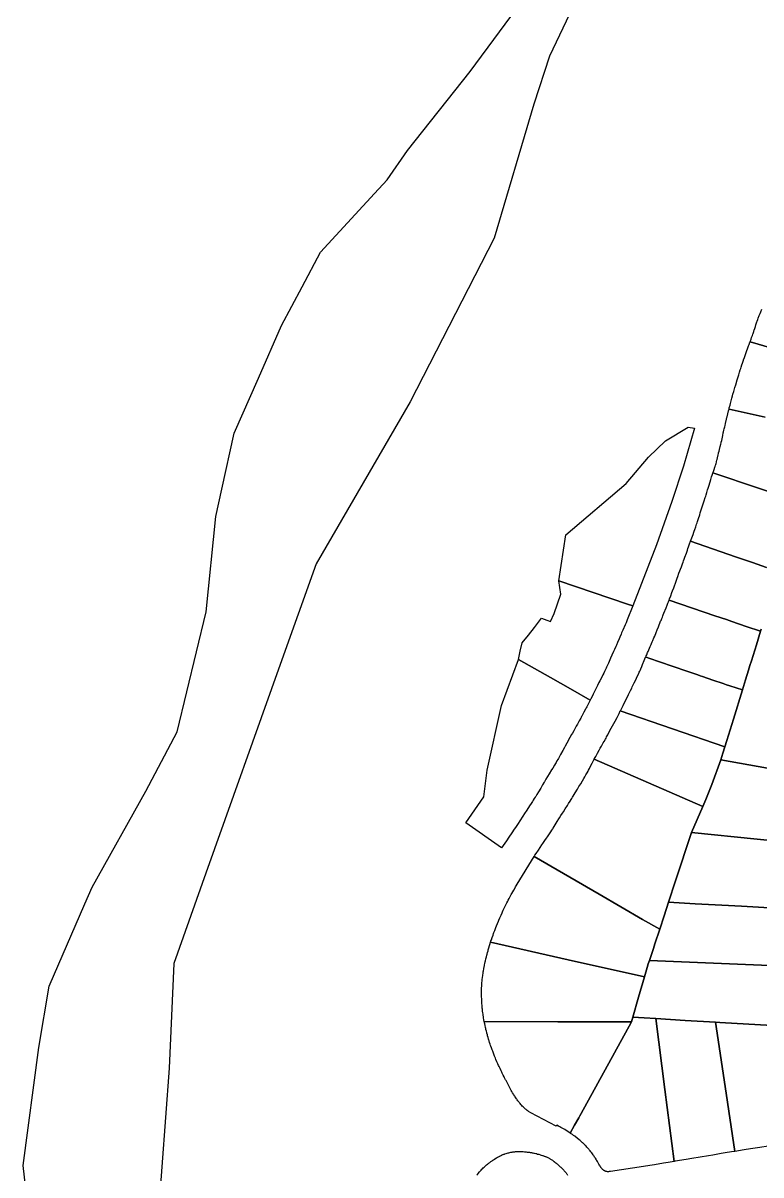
# Model space of a CAD drawing. Header units: metres. Extents: x 3 to 1005126, y 39 to 4383651.
# Drawn here: x 478115.3 to 478348, y 4364889 to 4365252.1 of the extents above; entities that cross this region are included whole.
import ezdxf

# ---------------------------------------------------------------- set-up
doc = ezdxf.new("R2010")
doc.units = ezdxf.units.M
doc.header["$MEASUREMENT"] = 0
doc.layers.add('TM_Llucmajor', color=7, linetype='Continuous')

msp = doc.modelspace()

# ---------------------------------------------------------------- linework, layer by layer
at = {"layer": 'TM_Llucmajor', "linetype": 'Continuous', "flags": 128}
for points in [[(478118.19, 4364867.09), (478115.34, 4364892.02), (478120.35, 4364929.17), (478123.6, 4364948.57), (478134.85, 4364974.48), (478137.12, 4364979.71), (478154.05, 4365009.99), (478163.88, 4365028.69), (478173.05, 4365066.51), (478176.1, 4365096.54), (478178.02, 4365105.17), (478181.95, 4365122.8), (478189.58, 4365140.2), (478196.84, 4365156.74), (478200.12, 4365162.9), (478203.33, 4365168.95), (478209.15, 4365179.89), (478220.06, 4365191.73), (478226.17, 4365198.38), (478230.18, 4365202.73), (478236.55, 4365211.9), (478256.3, 4365236.88), (478282.29, 4365272.04)], [(478292.89, 4365266.02), (478281.28, 4365241.64), (478276.32, 4365226.52), (478263.82, 4365184.33), (478237.38, 4365132.71), (478207.71, 4365081.71), (478196.41, 4365049.92), (478173.02, 4364984.15), (478162.93, 4364955.68), (478161.4, 4364922.7), (478159.1, 4364891.55), (478156.38, 4364854.89)], [(478359.99, 4365147.16), (478344.52, 4365151.61), (478344.85, 4365152.49), (478345.03, 4365152.97), (478345.2, 4365153.44), (478345.29, 4365153.68), (478345.41, 4365154.04), (478345.5, 4365154.31), (478345.68, 4365154.85), (478345.86, 4365155.39), (478345.91, 4365155.56), (478346.2, 4365156.47), (478346.38, 4365157), (478346.47, 4365157.27), (478346.61, 4365157.67), (478346.72, 4365157.99), (478346.8, 4365158.2), (478346.96, 4365158.63), (478347.12, 4365159.05), (478347.45, 4365159.9), (478347.69, 4365160.53), (478347.91, 4365161.12), (478348.21, 4365161.91)], [(478349.3, 4365127.9), (478343.6, 4365129.17), (478337.91, 4365130.43), (478338, 4365130.79), (478338.23, 4365131.72), (478338.35, 4365132.19), (478338.46, 4365132.61), (478338.68, 4365133.46), (478338.78, 4365133.83), (478338.99, 4365134.57), (478339.14, 4365135.12), (478339.38, 4365135.97), (478339.5, 4365136.38), (478339.75, 4365137.21), (478340, 4365138.04), (478340.5, 4365139.7), (478340.98, 4365141.27), (478341.22, 4365142.06), (478341.46, 4365142.84), (478341.59, 4365143.23), (478341.72, 4365143.62), (478341.97, 4365144.4), (478342.15, 4365144.91), (478342.47, 4365145.85), (478342.5, 4365145.94), (478342.77, 4365146.71), (478343.09, 4365147.62), (478343.52, 4365148.85), (478343.73, 4365149.46), (478343.95, 4365150.07), (478344.07, 4365150.38), (478344.23, 4365150.83), (478344.5, 4365151.54), (478344.52, 4365151.61), (478359.99, 4365147.16)], [(478361.54, 4365100.67), (478347.19, 4365105.51), (478332.84, 4365110.36), (478332.99, 4365110.81), (478333.29, 4365111.67), (478333.34, 4365111.81), (478333.44, 4365112.11), (478333.51, 4365112.33), (478333.65, 4365112.75), (478333.72, 4365112.98), (478333.81, 4365113.3), (478333.91, 4365113.66), (478333.97, 4365113.89), (478334.09, 4365114.36), (478334.14, 4365114.58), (478334.25, 4365115.05), (478334.46, 4365115.97), (478334.57, 4365116.45), (478334.63, 4365116.69), (478334.75, 4365117.17), (478334.87, 4365117.67), (478335.12, 4365118.64), (478335.31, 4365119.38), (478335.4, 4365119.75), (478335.47, 4365120.02), (478335.59, 4365120.55), (478335.71, 4365121.09), (478335.93, 4365122.13), (478336.11, 4365122.92), (478336.19, 4365123.31), (478336.31, 4365123.83), (478336.39, 4365124.18), (478336.55, 4365124.88), (478336.64, 4365125.25), (478336.8, 4365125.92), (478337.14, 4365127.3), (478337.25, 4365127.75), (478337.31, 4365128), (478337.77, 4365129.86), (478337.91, 4365130.43), (478343.6, 4365129.17), (478349.3, 4365127.9)], [(478349.7, 4365080.55), (478345.29, 4365082.07), (478339.95, 4365083.91), (478325.79, 4365088.78), (478326.2, 4365089.9), (478326.56, 4365090.88), (478326.82, 4365091.6), (478326.95, 4365091.96), (478327.14, 4365092.5), (478327.42, 4365093.31), (478327.69, 4365094.13), (478327.82, 4365094.54), (478327.97, 4365095), (478328.26, 4365095.92), (478328.65, 4365097.15), (478328.83, 4365097.76), (478329.13, 4365098.67), (478329.23, 4365099), (478329.44, 4365099.64), (478329.65, 4365100.28), (478330.08, 4365101.56), (478330.4, 4365102.53), (478330.56, 4365103.01), (478330.69, 4365103.39), (478330.93, 4365104.17), (478331.17, 4365104.94), (478331.33, 4365105.46), (478331.64, 4365106.49), (478332.16, 4365108.22), (478332.42, 4365109.08), (478332.61, 4365109.66), (478332.7, 4365109.95), (478332.84, 4365110.36), (478347.19, 4365105.51), (478361.54, 4365100.67)], [(478348.07, 4365061.06), (478347.97, 4365060.72), (478347.86, 4365060.39), (478347.86, 4365060.39), (478343.33, 4365061.94), (478338.8, 4365063.49), (478337.95, 4365063.78), (478337.1, 4365064.07), (478333.45, 4365065.32), (478319.04, 4365070.26), (478319.17, 4365070.6), (478319.55, 4365071.6), (478319.92, 4365072.6), (478320.11, 4365073.1), (478320.48, 4365074.12), (478321.2, 4365076.16), (478321.57, 4365077.18), (478321.75, 4365077.69), (478322.12, 4365078.68), (478322.87, 4365080.67), (478323.24, 4365081.67), (478323.43, 4365082.16), (478323.6, 4365082.64), (478323.77, 4365083.13), (478324, 4365083.77), (478324.45, 4365085.06), (478324.79, 4365086.02), (478324.96, 4365086.5), (478325.14, 4365086.99), (478325.49, 4365087.96), (478325.79, 4365088.78), (478339.95, 4365083.91), (478345.29, 4365082.07), (478349.7, 4365080.55)], [(478358.8, 4365015.63), (478347.07, 4365017.78), (478335.35, 4365019.93), (478335.97, 4365021.95), (478336.6, 4365023.98), (478337.22, 4365025.98), (478339.34, 4365032.75), (478342.11, 4365041.92), (478343.1, 4365045.05), (478344.08, 4365048.19), (478344.51, 4365049.62), (478344.94, 4365051.04), (478346.52, 4365056.09), (478347.86, 4365060.39), (478347.97, 4365060.72), (478348.07, 4365061.06)], [(478367.58, 4364992.75), (478346.73, 4364994.85), (478326.1, 4364996.94), (478327.85, 4365001.03), (478329.61, 4365005.12), (478330.61, 4365007.43), (478332.51, 4365012.13), (478335.35, 4365019.93), (478347.07, 4365017.78), (478358.8, 4365015.63)], [(478363.39, 4364954.55), (478338.1, 4364955.59), (478312.81, 4364956.63), (478314.07, 4364960.45), (478314.53, 4364961.85), (478316.04, 4364966.48), (478317.45, 4364970.74), (478318.85, 4364975), (478327.25, 4364974.53), (478335.64, 4364974.06), (478341.86, 4364973.71), (478364.81, 4364972.42)], [(478362.49, 4364935.52), (478335.02, 4364937.12), (478333.67, 4364937.2), (478324.13, 4364937.76), (478314.78, 4364938.31), (478314.78, 4364938.31), (478311.16, 4364938.52), (478307.54, 4364938.73), (478309.38, 4364945.1), (478311.23, 4364951.46), (478311.66, 4364952.95), (478312.09, 4364954.43), (478312.45, 4364955.53), (478312.81, 4364956.63), (478338.1, 4364955.59), (478363.39, 4364954.55)], [(478350.29, 4364898.14), (478347.64, 4364897.72), (478344.66, 4364897.25), (478342.68, 4364896.93), (478339.76, 4364896.47), (478336.71, 4364916.94), (478333.67, 4364937.2), (478333.67, 4364937.2), (478335.02, 4364937.12), (478362.49, 4364935.52)], [(478258.41, 4364888.94), (478258.51, 4364889.1), (478258.58, 4364889.19), (478258.66, 4364889.29), (478258.77, 4364889.44), (478258.84, 4364889.53), (478259.24, 4364890.01), (478259.35, 4364890.14), (478259.44, 4364890.23), (478259.63, 4364890.45), (478259.74, 4364890.56), (478259.99, 4364890.82), (478260.15, 4364890.98), (478260.43, 4364891.25), (478260.69, 4364891.51), (478260.82, 4364891.62), (478261.12, 4364891.89), (478261.26, 4364892.01), (478261.49, 4364892.21), (478261.73, 4364892.4), (478261.91, 4364892.54), (478262.03, 4364892.63), (478262.28, 4364892.83), (478262.45, 4364892.96), (478262.58, 4364893.04), (478262.85, 4364893.25), (478263.22, 4364893.5), (478263.47, 4364893.67), (478263.66, 4364893.79), (478264.01, 4364894.02), (478264.43, 4364894.28), (478264.65, 4364894.42), (478264.95, 4364894.6), (478265.25, 4364894.77), (478265.4, 4364894.85), (478265.61, 4364894.97), (478265.72, 4364895.02), (478265.87, 4364895.1), (478266.09, 4364895.2), (478266.18, 4364895.25), (478266.29, 4364895.3), (478266.39, 4364895.34), (478266.61, 4364895.44), (478266.71, 4364895.48), (478266.96, 4364895.57), (478267.15, 4364895.64), (478267.28, 4364895.69), (478267.67, 4364895.81), (478267.99, 4364895.9), (478268.26, 4364895.98), (478268.4, 4364896.02), (478268.52, 4364896.04), (478268.81, 4364896.11), (478269.11, 4364896.18), (478269.27, 4364896.2), (478269.51, 4364896.25), (478269.73, 4364896.29), (478269.84, 4364896.3), (478270.1, 4364896.33), (478270.21, 4364896.35), (478270.36, 4364896.37), (478270.61, 4364896.39), (478270.91, 4364896.41), (478271.41, 4364896.43), (478272.08, 4364896.43), (478272.4, 4364896.42), (478272.72, 4364896.4), (478272.96, 4364896.39), (478273.42, 4364896.36), (478273.77, 4364896.32), (478273.96, 4364896.3), (478274.23, 4364896.27), (478274.65, 4364896.22), (478275.05, 4364896.17), (478275.23, 4364896.15), (478275.62, 4364896.08), (478275.81, 4364896.05), (478276.09, 4364895.99), (478276.41, 4364895.92), (478276.6, 4364895.88), (478276.97, 4364895.79), (478277.16, 4364895.75), (478277.55, 4364895.64), (478277.94, 4364895.54), (478278.21, 4364895.46), (478278.36, 4364895.41), (478278.69, 4364895.31), (478279.05, 4364895.19), (478279.22, 4364895.14), (478279.44, 4364895.06), (478279.68, 4364894.98), (478279.78, 4364894.94), (478280.03, 4364894.84), (478280.15, 4364894.8), (478280.33, 4364894.72), (478280.53, 4364894.64), (478280.61, 4364894.6), (478280.8, 4364894.51), (478281.02, 4364894.4), (478281.22, 4364894.29), (478281.33, 4364894.23), (478281.52, 4364894.13), (478281.61, 4364894.06), (478281.85, 4364893.91), (478282.07, 4364893.77), (478282.21, 4364893.67), (478282.48, 4364893.48), (478282.68, 4364893.33), (478282.79, 4364893.25), (478283.01, 4364893.07), (478283.26, 4364892.87), (478283.55, 4364892.64), (478283.72, 4364892.49), (478283.94, 4364892.31), (478284.06, 4364892.2), (478284.35, 4364891.96), (478284.46, 4364891.85), (478284.72, 4364891.63), (478284.89, 4364891.46), (478285.17, 4364891.21), (478285.29, 4364891.09), (478285.44, 4364890.93), (478285.53, 4364890.83), (478285.69, 4364890.68), (478285.84, 4364890.51), (478285.98, 4364890.34), (478286.08, 4364890.24), (478286.25, 4364890.03), (478286.35, 4364889.9), (478286.52, 4364889.68), (478286.68, 4364889.47), (478286.75, 4364889.38), (478286.9, 4364889.16), (478287.02, 4364888.99)]]:
    msp.add_lwpolyline(points, dxfattribs=at)
for points in [[(478305.86, 4365068.97), (478295.03, 4365072.65), (478284.2, 4365076.34), (478286.51, 4365090.79), (478305.43, 4365107), (478312.53, 4365115.27), (478317.9, 4365120.38), (478325, 4365124.74), (478327, 4365124.38), (478323.55, 4365112.46), (478319.9, 4365101.26), (478314.99, 4365087.61), (478307.62, 4365068.38), (478305.86, 4365068.97)], [(478294.15, 4365038.72), (478287.9, 4365042.25), (478281.65, 4365045.79), (478271.51, 4365051.51), (478272.09, 4365054.14), (478272.74, 4365056.74), (478274.64, 4365059.15), (478276.53, 4365061.56), (478278.83, 4365064.49), (478280.51, 4365063.9), (478281.58, 4365063.53), (478282.8, 4365065.98), (478284.85, 4365072.15), (478284.53, 4365074.24), (478284.2, 4365076.34), (478295.03, 4365072.65), (478305.86, 4365068.97), (478307.62, 4365068.38), (478305.81, 4365064.01), (478305.43, 4365063.08), (478305.17, 4365062.48), (478304.46, 4365060.8), (478304.04, 4365059.87), (478303.86, 4365059.45), (478303.49, 4365058.59), (478303.25, 4365058.02), (478302.77, 4365056.88), (478302.4, 4365056.03), (478302.2, 4365055.57), (478301.79, 4365054.66), (478301.52, 4365054.05), (478300.98, 4365052.83), (478300.58, 4365051.92), (478299.89, 4365050.34), (478299.54, 4365049.56), (478299.3, 4365049.04), (478299.18, 4365048.78), (478299, 4365048.39), (478298.8, 4365047.98), (478298.67, 4365047.71), (478298.39, 4365047.17), (478298.12, 4365046.63), (478297.56, 4365045.55), (478297.15, 4365044.74), (478296.91, 4365044.28), (478296.45, 4365043.34), (478295.83, 4365042.09), (478295.53, 4365041.46), (478295.22, 4365040.84), (478295.07, 4365040.53), (478294.83, 4365040.05), (478294.35, 4365039.11), (478294.15, 4365038.72)], [(478338.13, 4365043.2), (478337.1, 4365043.55), (478336.07, 4365043.9), (478332.83, 4365045.02), (478329.59, 4365046.13), (478328.81, 4365046.4), (478328.02, 4365046.67), (478324.88, 4365047.75), (478320, 4365049.42), (478316.29, 4365050.69), (478312.59, 4365051.96), (478312.11, 4365052.13), (478311.64, 4365052.29), (478311.81, 4365052.7), (478311.95, 4365053.02), (478312.23, 4365053.67), (478312.37, 4365053.99), (478313.08, 4365055.6), (478313.37, 4365056.24), (478313.51, 4365056.57), (478313.71, 4365057.05), (478313.89, 4365057.48), (478314.24, 4365058.33), (478314.47, 4365058.89), (478314.93, 4365060.03), (478315.27, 4365060.88), (478315.63, 4365061.77), (478316.35, 4365063.54), (478316.46, 4365063.81), (478316.71, 4365064.43), (478316.89, 4365064.87), (478317.06, 4365065.29), (478317.19, 4365065.62), (478317.4, 4365066.12), (478318.06, 4365067.78), (478318.39, 4365068.62), (478318.65, 4365069.28), (478318.83, 4365069.72), (478319.04, 4365070.26), (478333.45, 4365065.32), (478337.1, 4365064.07), (478337.95, 4365063.78), (478338.8, 4365063.49), (478343.33, 4365061.94), (478347.86, 4365060.39), (478346.52, 4365056.09), (478344.94, 4365051.04), (478344.51, 4365049.62), (478344.08, 4365048.19), (478343.1, 4365045.05), (478342.11, 4365041.92), (478340.12, 4365042.56), (478338.13, 4365043.2)], [(478288.93, 4365029.04), (478288.52, 4365028.29), (478288.25, 4365027.82), (478287.75, 4365026.91), (478286.74, 4365025.09), (478286.24, 4365024.19), (478285.99, 4365023.73), (478285.48, 4365022.79), (478284.79, 4365021.54), (478284.45, 4365020.91), (478284.1, 4365020.29), (478283.92, 4365019.98), (478283.66, 4365019.52), (478283.4, 4365019.07), (478283.22, 4365018.77), (478282.87, 4365018.17), (478282.34, 4365017.28), (478281.98, 4365016.69), (478281.25, 4365015.5), (478280.2, 4365013.76), (478279.72, 4365012.98), (478279.67, 4365012.89), (478279.15, 4365012.01), (478278.88, 4365011.58), (478278.53, 4365010.99), (478277.84, 4365009.82), (478277.31, 4365008.95), (478276.96, 4365008.37), (478276.78, 4365008.08), (478276.51, 4365007.65), (478276.18, 4365007.12), (478275.95, 4365006.77), (478275.5, 4365006.07), (478275.05, 4365005.37), (478274.13, 4365003.98), (478273.44, 4365002.93), (478272.94, 4365002.16), (478271.95, 4365000.63), (478271.44, 4364999.86), (478271.19, 4364999.48), (478270.6, 4364998.6), (478270.2, 4364998.01), (478269.4, 4364996.85), (478268.51, 4364995.53), (478267.73, 4364994.39), (478267.22, 4364993.63), (478266.21, 4364992.1), (478254.9, 4364999.99), (478260.63, 4365008.24), (478261.66, 4365016.59), (478266.13, 4365036.99), (478271.51, 4365051.51), (478281.65, 4365045.79), (478287.9, 4365042.25), (478294.15, 4365038.72), (478293.71, 4365037.85), (478293.38, 4365037.23), (478293.05, 4365036.6), (478292.89, 4365036.29), (478292.64, 4365035.83), (478292.14, 4365034.9), (478291.48, 4365033.67), (478291.42, 4365033.56), (478291.24, 4365033.23), (478291.14, 4365033.05), (478290.63, 4365032.13), (478290.11, 4365031.17), (478289.76, 4365030.53), (478288.93, 4365029.04)], [(478336.6, 4365023.98), (478320.12, 4365029.64), (478303.63, 4365035.29), (478303.67, 4365035.36), (478304.52, 4365037.04), (478305.3, 4365038.58), (478305.68, 4365039.35), (478306.26, 4365040.51), (478306.85, 4365041.71), (478307.24, 4365042.52), (478307.41, 4365042.86), (478308.02, 4365044.13), (478308.61, 4365045.35), (478308.89, 4365045.96), (478309.32, 4365046.88), (478309.61, 4365047.49), (478309.74, 4365047.8), (478309.95, 4365048.27), (478310.09, 4365048.59), (478310.37, 4365049.25), (478310.65, 4365049.91), (478311.19, 4365051.22), (478311.6, 4365052.21), (478311.64, 4365052.29), (478312.11, 4365052.13), (478312.59, 4365051.96), (478316.29, 4365050.69), (478320, 4365049.42), (478324.88, 4365047.75), (478328.02, 4365046.67), (478328.81, 4365046.4), (478329.59, 4365046.13), (478332.83, 4365045.02), (478336.07, 4365043.9), (478337.1, 4365043.55), (478338.13, 4365043.2), (478340.12, 4365042.56), (478342.11, 4365041.92), (478339.34, 4365032.75), (478337.22, 4365025.98), (478336.6, 4365023.98)], [(478329.61, 4365005.12), (478312.5, 4365012.58), (478295.38, 4365020.05), (478295.7, 4365020.65), (478295.87, 4365020.97), (478296.23, 4365021.61), (478296.47, 4365022.03), (478296.95, 4365022.88), (478297.31, 4365023.51), (478297.72, 4365024.23), (478298.26, 4365025.19), (478298.53, 4365025.67), (478298.93, 4365026.39), (478299.13, 4365026.75), (478299.31, 4365027.09), (478299.68, 4365027.78), (478300.05, 4365028.46), (478300.78, 4365029.83), (478301.18, 4365030.59), (478301.99, 4365032.11), (478302.59, 4365033.26), (478302.81, 4365033.68), (478303.24, 4365034.52), (478303.63, 4365035.29), (478320.12, 4365029.64), (478336.6, 4365023.98), (478335.97, 4365021.95), (478335.35, 4365019.93), (478332.51, 4365012.13), (478330.61, 4365007.43), (478329.61, 4365005.12)], [(478310.65, 4364969.6), (478296.98, 4364977.53), (478276.44, 4364989.45), (478276.7, 4364989.83), (478277.07, 4364990.37), (478277.79, 4364991.45), (478278.34, 4364992.26), (478278.89, 4364993.07), (478279.17, 4364993.47), (478279.39, 4364993.79), (478279.82, 4364994.41), (478280.39, 4364995.24), (478280.68, 4364995.65), (478281.11, 4364996.28), (478281.54, 4364996.91), (478281.75, 4364997.23), (478282.06, 4364997.7), (478282.31, 4364998.1), (478282.47, 4364998.36), (478282.8, 4364998.89), (478283.12, 4364999.43), (478283.77, 4365000.49), (478284.25, 4365001.28), (478284.48, 4365001.64), (478284.93, 4365002.35), (478285.38, 4365003.05), (478285.69, 4365003.53), (478286.3, 4365004.47), (478286.99, 4365005.53), (478287.34, 4365006.07), (478287.85, 4365006.88), (478288.19, 4365007.42), (478288.36, 4365007.69), (478288.61, 4365008.1), (478288.78, 4365008.38), (478289.11, 4365008.93), (478289.44, 4365009.49), (478290.1, 4365010.61), (478290.6, 4365011.45), (478290.85, 4365011.87), (478291.14, 4365012.35), (478291.71, 4365013.31), (478292.14, 4365014.03), (478292.43, 4365014.51), (478292.57, 4365014.75), (478292.77, 4365015.12), (478293, 4365015.52), (478293.15, 4365015.79), (478293.45, 4365016.34), (478293.59, 4365016.61), (478293.88, 4365017.16), (478294.17, 4365017.71), (478294.73, 4365018.81), (478295.16, 4365019.63), (478295.38, 4365020.05), (478312.5, 4365012.58), (478329.61, 4365005.12), (478327.85, 4365001.03), (478326.1, 4364996.94), (478321.07, 4364981.71), (478318.85, 4364975), (478317.45, 4364970.74), (478316.04, 4364966.48), (478310.65, 4364969.6)], [(478335.64, 4364974.06), (478327.25, 4364974.53), (478318.85, 4364975), (478321.07, 4364981.71), (478326.1, 4364996.94), (478346.73, 4364994.85), (478367.58, 4364992.75), (478364.81, 4364972.42), (478341.86, 4364973.71), (478335.64, 4364974.06)], [(478311.23, 4364951.46), (478287.18, 4364956.87), (478262.71, 4364962.36), (478262.86, 4364962.83), (478262.99, 4364963.19), (478263.25, 4364963.93), (478263.5, 4364964.66), (478263.68, 4364965.14), (478263.8, 4364965.46), (478264.04, 4364966.11), (478264.29, 4364966.75), (478264.42, 4364967.08), (478264.6, 4364967.55), (478264.9, 4364968.27), (478265.2, 4364968.99), (478265.35, 4364969.35), (478265.64, 4364970.05), (478266.03, 4364970.94), (478266.35, 4364971.65), (478266.51, 4364972), (478266.75, 4364972.52), (478267.12, 4364973.3), (478267.46, 4364974.01), (478267.63, 4364974.34), (478267.89, 4364974.86), (478268.14, 4364975.37), (478268.28, 4364975.62), (478268.55, 4364976.15), (478268.89, 4364976.78), (478269.26, 4364977.46), (478269.45, 4364977.8), (478269.73, 4364978.3), (478270.03, 4364978.8), (478270.48, 4364979.58), (478270.62, 4364979.82), (478270.85, 4364980.19), (478271.15, 4364980.7), (478276.44, 4364989.45), (478296.98, 4364977.53), (478310.65, 4364969.6), (478316.04, 4364966.48), (478314.53, 4364961.85), (478314.07, 4364960.45), (478312.81, 4364956.63), (478312.45, 4364955.53), (478312.09, 4364954.43), (478311.66, 4364952.95), (478311.23, 4364951.46)], [(478260.75, 4364937.37), (478260.64, 4364937.97), (478260.54, 4364938.58), (478260.49, 4364938.88), (478260.4, 4364939.42), (478260.36, 4364939.69), (478260.31, 4364940.1), (478260.23, 4364940.71), (478260.16, 4364941.32), (478260.13, 4364941.62), (478260.07, 4364942.24), (478260.04, 4364942.54), (478260, 4364943), (478259.97, 4364943.54), (478259.95, 4364943.82), (478259.93, 4364944.23), (478259.89, 4364945.45), (478259.88, 4364945.76), (478259.88, 4364946.67), (478259.89, 4364947.13), (478259.91, 4364947.75), (478259.92, 4364948.05), (478259.94, 4364948.51), (478259.97, 4364948.97), (478259.98, 4364949.2), (478260.02, 4364949.73), (478260.05, 4364950.08), (478260.08, 4364950.32), (478260.12, 4364950.79), (478260.16, 4364951.15), (478260.19, 4364951.38), (478260.25, 4364951.85), (478260.28, 4364952.09), (478260.35, 4364952.56), (478260.43, 4364953.03), (478260.47, 4364953.34), (478260.58, 4364953.97), (478260.65, 4364954.32), (478260.69, 4364954.55), (478260.78, 4364955.02), (478260.83, 4364955.26), (478260.93, 4364955.72), (478261.03, 4364956.19), (478261.1, 4364956.5), (478261.25, 4364957.12), (478261.42, 4364957.81), (478261.54, 4364958.28), (478261.63, 4364958.59), (478261.79, 4364959.2), (478261.93, 4364959.66), (478262.01, 4364959.97), (478262.2, 4364960.58), (478262.71, 4364962.36), (478287.18, 4364956.87), (478311.23, 4364951.46), (478309.38, 4364945.1), (478307.54, 4364938.73), (478307.32, 4364937.99), (478307.11, 4364937.25), (478283.93, 4364937.31), (478260.75, 4364937.37)], [(478320.6, 4364893.29), (478318.72, 4364892.97), (478317.29, 4364892.73), (478314.42, 4364892.23), (478312.98, 4364891.99), (478310.96, 4364891.65), (478300.53, 4364890.15), (478300.38, 4364890.11), (478300.27, 4364890.1), (478300.11, 4364890.08), (478299.94, 4364890.07), (478299.86, 4364890.07), (478299.73, 4364890.07), (478299.56, 4364890.07), (478299.39, 4364890.09), (478299.3, 4364890.11), (478299.18, 4364890.13), (478299.05, 4364890.17), (478298.96, 4364890.2), (478298.88, 4364890.23), (478298.82, 4364890.26), (478298.71, 4364890.31), (478298.61, 4364890.37), (478298.55, 4364890.4), (478298.47, 4364890.45), (478298.35, 4364890.53), (478298.24, 4364890.61), (478298.18, 4364890.66), (478298.07, 4364890.75), (478298.01, 4364890.8), (478297.92, 4364890.89), (478297.8, 4364891.02), (478297.67, 4364891.16), (478297.61, 4364891.24), (478297.51, 4364891.37), (478297.45, 4364891.47), (478297.33, 4364891.66), (478297.27, 4364891.76), (478297.15, 4364891.97), (478297.07, 4364892.12), (478296.9, 4364892.41), (478296.78, 4364892.64), (478296.55, 4364893.05), (478296.43, 4364893.25), (478296.25, 4364893.55), (478296.07, 4364893.85), (478295.98, 4364894), (478295.79, 4364894.31), (478295.69, 4364894.46), (478295.54, 4364894.68), (478295.34, 4364894.98), (478295.23, 4364895.13), (478295.08, 4364895.35), (478294.84, 4364895.69), (478294.62, 4364895.98), (478294.51, 4364896.12), (478294.34, 4364896.34), (478294.08, 4364896.66), (478293.82, 4364896.98), (478293.69, 4364897.14), (478293.52, 4364897.33), (478293.41, 4364897.46), (478293.18, 4364897.71), (478293.06, 4364897.84), (478292.83, 4364898.09), (478292.59, 4364898.33), (478292.43, 4364898.49), (478292.1, 4364898.81), (478291.98, 4364898.93), (478291.79, 4364899.11), (478291.73, 4364899.16), (478291.48, 4364899.39), (478291.31, 4364899.55), (478290.97, 4364899.85), (478290.71, 4364900.07), (478290.53, 4364900.22), (478290.18, 4364900.51), (478289.28, 4364901.21), (478289.04, 4364901.39), (478288.87, 4364901.51), (478288.55, 4364901.74), (478288.16, 4364902.02), (478287.97, 4364902.15), (478287.87, 4364902.22), (478289.23, 4364904.71), (478290.53, 4364907.06), (478290.89, 4364907.71), (478291.25, 4364908.37), (478307.07, 4364937.13), (478307.11, 4364937.25), (478307.32, 4364937.99), (478307.54, 4364938.73), (478311.16, 4364938.52), (478314.78, 4364938.31), (478317.66, 4364915.99), (478320.6, 4364893.29)], [(478314.78, 4364938.31), (478324.13, 4364937.76), (478333.67, 4364937.2), (478336.71, 4364916.94), (478339.76, 4364896.47), (478338.72, 4364896.3), (478336.73, 4364895.97), (478335.41, 4364895.75), (478332.76, 4364895.32), (478331.44, 4364895.1), (478328.8, 4364894.67), (478326.16, 4364894.23), (478324.4, 4364893.93), (478320.88, 4364893.34), (478320.6, 4364893.29), (478317.66, 4364915.99), (478314.78, 4364938.31)], [(478260.75, 4364937.37), (478283.93, 4364937.31), (478307.11, 4364937.25), (478307.07, 4364937.13), (478291.25, 4364908.37), (478290.89, 4364907.71), (478290.53, 4364907.06), (478289.23, 4364904.71), (478287.87, 4364902.22), (478287.68, 4364902.35), (478287.23, 4364902.64), (478286.79, 4364902.93), (478286.57, 4364903.07), (478286.12, 4364903.34), (478285.89, 4364903.47), (478285.56, 4364903.67), (478285.25, 4364903.83), (478285.1, 4364903.92), (478284.87, 4364904.04), (478284.53, 4364904.22), (478284.19, 4364904.39), (478283.57, 4364904.69), (478283.45, 4364904.46), (478275.42, 4364908.64), (478274.71, 4364909.03), (478274.55, 4364909.15), (478274.31, 4364909.34), (478274.08, 4364909.53), (478273.96, 4364909.62), (478273.73, 4364909.82), (478273.62, 4364909.92), (478273.45, 4364910.07), (478273.23, 4364910.27), (478273.12, 4364910.37), (478272.96, 4364910.53), (478272.72, 4364910.77), (478272.51, 4364910.99), (478272.41, 4364911.1), (478272.26, 4364911.27), (478272.03, 4364911.52), (478271.82, 4364911.78), (478271.71, 4364911.92), (478271.59, 4364912.06), (478271.36, 4364912.36), (478271.14, 4364912.67), (478270.99, 4364912.88), (478270.89, 4364913.01), (478270.7, 4364913.3), (478270.49, 4364913.62), (478270.36, 4364913.83), (478270.09, 4364914.27), (478269.96, 4364914.49), (478269.69, 4364914.94), (478269.44, 4364915.39), (478269.27, 4364915.69), (478268.93, 4364916.29), (478268.49, 4364917.11), (478268.27, 4364917.52), (478267.94, 4364918.14), (478267.62, 4364918.76), (478267.46, 4364919.07), (478267.14, 4364919.69), (478266.98, 4364920), (478266.74, 4364920.47), (478266.43, 4364921.1), (478266.28, 4364921.41), (478266.05, 4364921.88), (478265.72, 4364922.59), (478265.42, 4364923.23), (478265.28, 4364923.55), (478265.06, 4364924.02), (478264.75, 4364924.74), (478264.44, 4364925.47), (478264.29, 4364925.83), (478264.02, 4364926.48), (478263.89, 4364926.8), (478263.51, 4364927.78), (478263.42, 4364928.02), (478263.23, 4364928.51), (478263.14, 4364928.76), (478263.01, 4364929.13), (478262.84, 4364929.63), (478262.75, 4364929.87), (478262.63, 4364930.25), (478262.44, 4364930.81), (478262.29, 4364931.27), (478262.22, 4364931.51), (478262.12, 4364931.85), (478261.96, 4364932.38), (478261.81, 4364932.91), (478261.74, 4364933.17), (478261.59, 4364933.7), (478261.52, 4364933.96), (478261.42, 4364934.36), (478261.29, 4364934.89), (478261.23, 4364935.16), (478261.13, 4364935.56), (478261, 4364936.16), (478260.89, 4364936.69), (478260.83, 4364936.96), (478260.75, 4364937.37)]]:
    msp.add_lwpolyline(points, close=True, dxfattribs=at)

doc.saveas('drawing.dxf')
